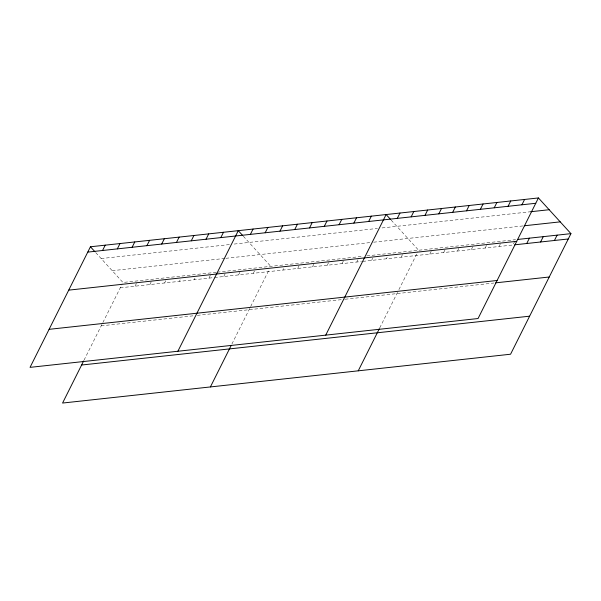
<?xml version="1.0" encoding="UTF-8"?>
<svg xmlns="http://www.w3.org/2000/svg" width="601" height="601" viewBox="0 0 601 601"><rect width="100%" height="100%" fill="white"/><g stroke="black" fill="none" stroke-linecap="round" stroke-linejoin="round"><path stroke-width="0.45" stroke-dasharray="3 2.25" d="M84.057 360.127L122.183 283.995M135.06 286.189L136.968 282.38M149.844 284.581L151.752 280.772M164.629 282.966L165.771 280.682M179.414 281.358L180.172 279.833M194.198 279.743L194.957 278.225M208.983 278.135L210.891 274.326M223.767 276.52L225.668 272.711M238.552 274.912L240.453 271.104M253.329 273.297L254.478 271.013M231.903 344.012L250.264 307.344M250.655 306.555L269.263 269.406M282.898 270.074L283.664 268.549M297.683 268.467L299.591 264.658M312.467 266.852L314.376 263.043M327.252 265.244L329.16 261.435M342.037 263.629L343.945 259.82M356.821 262.021L357.963 259.737M371.606 260.406L372.748 258.122M386.39 258.798L387.149 257.273M401.175 257.183L403.083 253.374M379.742 327.891L398.501 290.441M398.899 289.644L417.868 251.766M429.805 254.065L431.713 250.256M443.651 252.555L445.559 248.746M457.504 251.045L459.404 247.236M471.349 249.535L473.257 245.726M485.195 248.025L487.103 244.216M499.04 246.515L500.949 242.706M514.794 241.196L512.893 245.005L362.365 261.412M101.163 258.558L229.597 244.554M234.217 244.051L377.443 228.44M382.063 227.937L530.706 211.732M112.214 270.69L224.947 258.407M225.871 258.302L370.013 242.594M373.709 242.188L523.298 225.886M216.27 272.298L122.942 282.47L95.484 252.322M217.194 272.2L363.184 256.281M366.88 255.883L515.56 239.671M120.275 287.804L213.603 277.632M214.527 277.527L361.441 261.518M101.231 325.84L193.627 315.765M197.323 315.36L344.245 299.351M345.169 299.245L493.842 283.041M391.168 220.094L418.627 250.241M243.322 236.208L270.788 266.356"/><path stroke-width="0.9" d="M538.436 197.947L90.435 246.778L30.05 367.361L478.058 318.53L538.436 197.947L570.95 233.639L510.565 354.222L62.564 403.053L83.652 360.938M102.546 250.497L105.22 245.163M117.33 248.889L120.005 243.555M132.115 247.274L134.789 241.94M146.899 245.666L149.574 240.332M161.684 244.051L164.358 238.717M176.469 242.443L179.143 237.11M191.253 240.828L193.92 235.494M206.038 239.221L208.705 233.887M220.822 237.605L223.489 232.271M177.888 351.247L238.274 230.664L242.691 235.509M250.392 234.382L253.059 229.049M265.176 232.775L267.843 227.441M279.961 231.16L282.628 225.826M210.403 386.939L231.085 345.643M294.745 229.552L297.412 224.218M309.523 227.937L312.197 222.603M324.307 226.329L326.982 220.995M339.092 224.714L341.766 219.38M353.876 223.106L356.551 217.772M368.661 221.491L371.335 216.157M325.734 335.133L386.12 214.549L390.537 219.395M397.291 218.373L399.965 213.039M411.144 216.863L413.811 211.529M424.99 215.353L427.657 210.019M358.241 370.825L379.336 328.709M438.835 213.843L441.51 208.509M452.681 212.333L455.355 206.999M466.534 210.823L469.201 205.489M480.379 209.313L483.046 203.979M494.225 207.803L496.899 202.469M508.07 206.293L510.745 200.967M521.923 204.791L524.59 199.457M526.739 243.495L529.406 238.169M540.584 241.993L543.259 236.659M554.43 240.483L557.104 235.149M87.761 252.112L535.769 203.281M530.706 211.732L549.171 209.726M524.215 225.781L560.222 221.859M517.408 239.476L570.95 233.639M68.717 290.14L516.725 241.309M514.734 244.81L568.283 238.973M49.094 329.333L497.102 280.494M495.69 282.838L549.231 277.001M81.608 365.025L529.609 316.186M90.435 246.778L94.853 251.631"/></g></svg>
